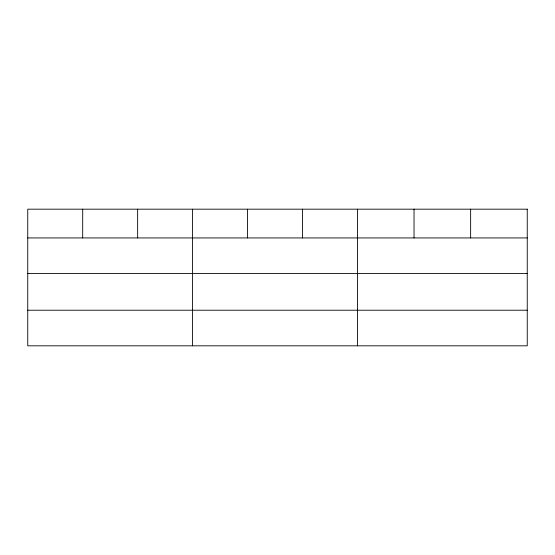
<?xml version="1.0" encoding="UTF-8"?>
<svg xmlns="http://www.w3.org/2000/svg" width="555" height="555" viewBox="0 0 555 555"><rect width="100%" height="100%" fill="white"/><g stroke="black" fill="none" stroke-linecap="round" stroke-linejoin="round"><path stroke-width="0.83" d="M27.75 237.935L527.25 237.935M27.75 273.539L527.25 273.539M27.75 310.217L527.25 310.217M470.64 209.179L470.64 237.935M414.03 209.179L414.03 237.935M357.42 209.179L357.42 345.82M302.475 209.179L302.475 237.935M247.53 209.179L247.53 237.935M192.585 209.179L192.585 345.82M137.64 209.179L137.64 237.935M82.695 209.179L82.695 237.935M527.25 209.179L27.75 209.179L27.75 345.82L527.25 345.82L527.25 209.179"/></g></svg>
